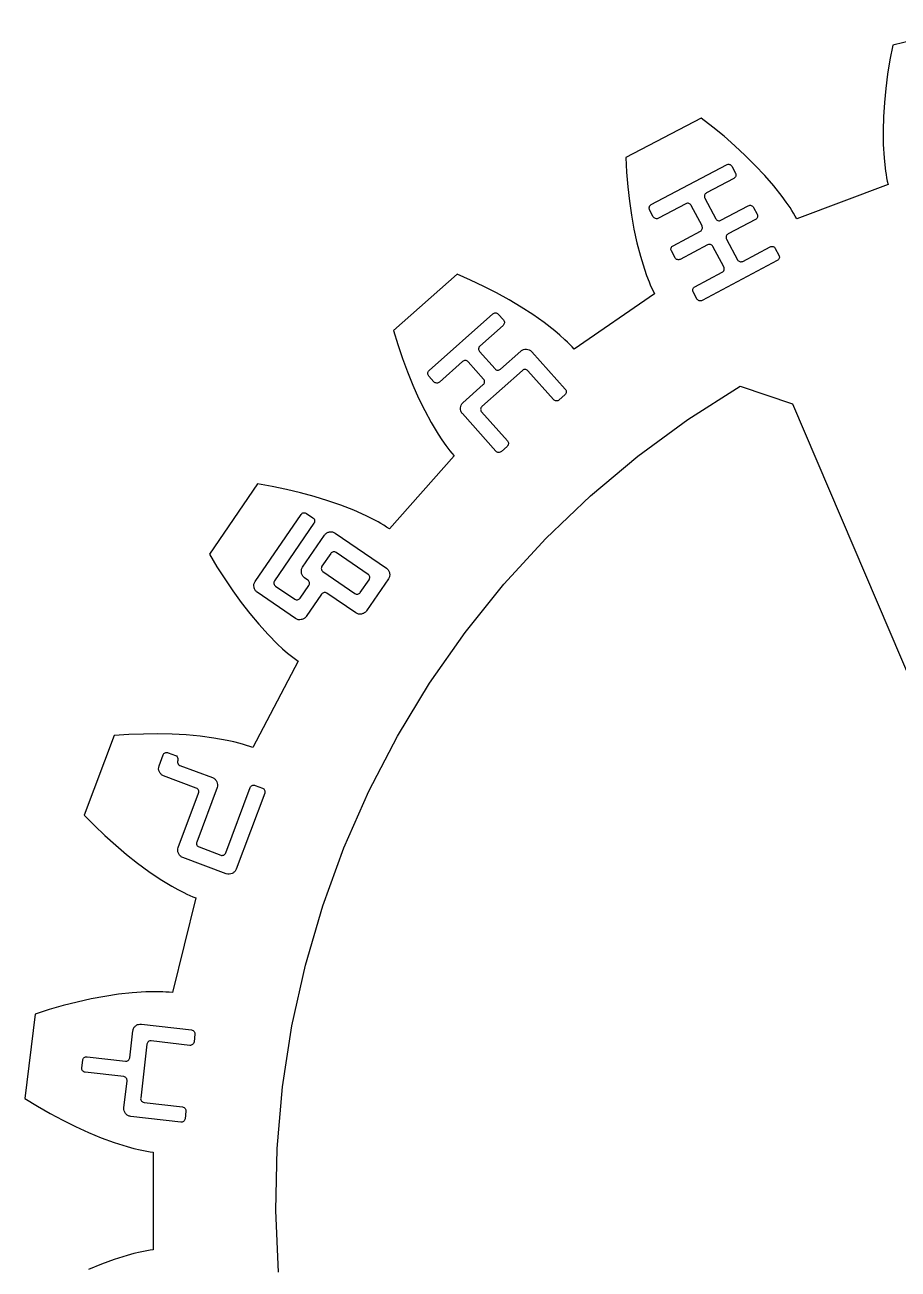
# Model space of a CAD drawing. Extents: x 6 to 255, y 30 to 363.
# Drawn here: x 5.64 to 35.94, y 152.15 to 195.32 of the extents above; entities that cross this region are included whole.
import ezdxf

# ---------------------------------------------------------------- set-up
doc = ezdxf.new("R2010")
doc.units = 0
doc.layers.add('Cut', color=7, linetype='CONTINUOUS')
doc.layers.add('Engrave', color=7, linetype='CONTINUOUS')

msp = doc.modelspace()

# ---------------------------------------------------------------- linework, layer by layer
at = {"layer": 'Cut', "color": 7}
for p, q in [((38.612267, 195.319214), (35.747055, 194.6117)), ((35.747055, 194.6117), (35.652418, 194.109228)), ((35.652418, 194.109228), (35.572654, 193.609911)), ((35.572654, 193.609911), (35.508211, 193.1142)), ((35.508211, 193.1142), (35.460443, 192.621643)), ((35.460443, 192.621643), (35.428897, 192.134043)), ((35.428897, 192.134043), (35.415376, 191.650949)), ((29.099106, 192.087628), (26.486704, 190.714958)), ((29.503785, 191.774428), (29.099106, 192.087628)), ((29.894946, 191.454018), (29.503785, 191.774428)), ((30.272138, 191.125496), (29.894946, 191.454018)), ((35.415376, 191.650949), (35.421236, 191.173263)), ((30.634458, 190.789314), (30.272138, 191.125496)), ((35.421236, 191.173263), (35.448273, 190.702337)), ((26.486704, 190.714958), (26.515094, 190.204375)), ((30.981907, 190.44547), (30.634458, 190.789314)), ((31.312683, 190.093064), (30.981907, 190.44547)), ((35.448273, 190.702337), (35.470816, 190.469353)), ((35.470816, 190.469353), (35.500559, 190.239072)), ((26.515094, 190.204375), (26.557455, 189.700552)), ((31.62543, 189.732095), (31.312683, 190.093064)), ((35.500559, 190.239072), (35.518141, 190.124608)), ((35.518141, 190.124608), (35.53796, 190.011045)), ((35.53796, 190.011045), (35.56048, 189.898383)), ((26.557455, 189.700552), (26.613785, 189.203488)), ((31.9179, 189.361663), (31.62543, 189.732095)), ((35.586617, 189.786622), (32.422174, 188.585198)), ((35.56048, 189.898383), (35.586617, 189.786622)), ((26.613785, 189.203488), (26.684537, 188.714085)), ((32.055349, 189.172842), (31.9179, 189.361663)), ((32.186485, 188.980416), (32.055349, 189.172842)), ((26.684537, 188.714085), (26.771061, 188.233245)), ((32.248676, 188.883527), (32.186485, 188.980416)), ((32.309513, 188.784835), (32.248676, 188.883527)), ((32.367196, 188.685693), (32.309513, 188.784835)), ((32.422174, 188.585198), (32.367196, 188.685693)), ((26.771061, 188.233245), (26.873358, 187.760967)), ((26.873358, 187.760967), (26.99323, 187.298603)), ((26.99323, 187.298603), (27.132479, 186.847505)), ((20.636403, 186.673107), (18.428232, 184.715497)), ((21.103724, 186.46626), (20.636403, 186.673107)), ((27.132479, 186.847505), (27.209991, 186.627139)), ((27.209991, 186.627139), (27.293811, 186.409927)), ((21.560229, 186.248597), (21.103724, 186.46626)), ((22.005468, 186.019669), (21.560229, 186.248597)), ((27.293811, 186.409927), (27.338425, 186.303575)), ((27.338425, 186.303575), (27.384841, 186.198123)), ((27.384841, 186.198123), (27.433962, 186.094024)), ((27.433962, 186.094024), (27.485786, 185.991727)), ((22.437639, 185.780375), (22.005468, 186.019669)), ((22.857642, 185.529364), (22.437639, 185.780375)), ((27.485786, 185.991727), (24.700787, 184.067465)), ((23.262773, 185.266187), (22.857642, 185.529364)), ((23.652583, 184.990841), (23.262773, 185.266187)), ((24.025268, 184.701075), (23.652583, 184.990841)), ((18.428232, 184.715497), (18.577847, 184.226546)), ((24.204175, 184.550559), (24.025268, 184.701075)), ((24.377223, 184.395085), (24.204175, 184.550559)), ((24.461494, 184.315772), (24.377223, 184.395085)), ((18.577847, 184.226546), (18.739629, 183.747057)), ((24.543512, 184.234655), (24.461494, 184.315772)), ((24.623276, 184.152187), (24.543512, 184.234655)), ((24.700787, 184.067465), (24.623276, 184.152187)), ((18.739629, 183.747057), (18.913128, 183.278384)), ((18.913128, 183.278384), (19.099245, 182.820076)), ((19.099245, 182.820076), (19.298431, 182.373485)), ((28.643087, 181.630816), (30.45514, 182.784471)), ((30.455133, 182.784471), (32.267635, 182.174745)), ((30.45514, 182.784471), (30.455133, 182.784471)), ((19.298431, 182.373485), (19.510685, 181.939512)), ((32.267635, 182.174745), (41.068314, 161.54187)), ((19.510685, 181.939512), (19.737811, 181.519509)), ((19.737811, 181.519509), (19.98071, 181.114827)), ((26.91035, 180.361794), (28.643087, 181.630816)), ((19.98071, 181.114827), (20.108694, 180.919247)), ((20.108694, 180.919247), (20.242085, 180.728623)), ((20.242085, 180.728623), (20.311034, 180.63579)), ((20.311034, 180.63579), (20.381335, 180.544308)), ((20.381335, 180.544308), (20.453889, 180.45508)), ((20.453889, 180.45508), (20.528696, 180.368105)), ((20.528696, 180.368105), (18.284924, 177.833667)), ((25.264136, 178.981463), (26.91035, 180.361794)), ((13.714914, 179.391105), (12.039858, 176.961667)), ((14.218737, 179.301877), (13.714914, 179.391105)), ((14.713998, 179.19958), (14.218737, 179.301877)), ((15.200697, 179.084214), (14.713998, 179.19958)), ((15.677932, 178.954878), (15.200697, 179.084214)), ((16.145253, 178.811572), (15.677932, 178.954878)), ((16.601758, 178.653395), (16.145253, 178.811572)), ((23.712107, 177.497032), (25.264136, 178.981463)), ((17.046547, 178.478994), (16.601758, 178.653395)), ((17.477816, 178.287019), (17.046547, 178.478994)), ((17.687366, 178.18382), (17.477816, 178.287019)), ((17.892411, 178.074313), (17.687366, 178.18382)), ((17.993356, 178.017531), (17.892411, 178.074313)), ((18.092048, 177.958497), (17.993356, 178.017531)), ((18.189838, 177.897209), (18.092048, 177.958497)), ((18.284924, 177.833667), (18.189838, 177.897209)), ((22.260122, 175.91391), (23.712107, 177.497032)), ((12.039858, 176.961667), (12.302135, 176.522737)), ((12.302135, 176.522737), (12.573875, 176.095974)), ((12.573875, 176.095974), (12.854628, 175.682281)), ((20.91494, 174.239306), (22.260122, 175.91391)), ((12.854628, 175.682281), (13.144844, 175.281655)), ((13.144844, 175.281655), (13.444975, 174.895901)), ((13.444975, 174.895901), (13.75502, 174.525469)), ((13.75502, 174.525469), (14.07588, 174.171711)), ((14.07588, 174.171711), (14.408908, 173.836881)), ((19.68197, 172.48043), (20.91494, 174.239306)), ((14.408908, 173.836881), (14.579703, 173.677802)), ((14.579703, 173.677802), (14.755005, 173.524582)), ((15.119578, 173.243378), (13.547721, 170.245676)), ((14.755005, 173.524582), (14.843782, 173.451127)), ((14.843782, 173.451127), (14.934363, 173.379474)), ((14.934363, 173.379474), (15.025844, 173.310074)), ((15.025844, 173.310074), (15.119578, 173.243378)), ((18.567068, 170.644495), (19.68197, 172.48043)), ((8.737966, 170.663875), (7.692464, 167.904113)), ((9.248098, 170.697673), (8.737966, 170.663875)), ((9.753724, 170.717054), (9.248098, 170.697673)), ((10.253491, 170.721553), (9.753724, 170.717054)), ((10.747851, 170.710293), (10.253491, 170.721553)), ((11.235902, 170.683254), (10.747851, 170.710293)), ((11.717193, 170.638639), (11.235902, 170.683254)), ((12.190372, 170.576), (11.717193, 170.638639)), ((12.654989, 170.49263), (12.190372, 170.576)), ((17.574293, 168.739611), (18.567068, 170.644495)), ((12.883467, 170.442157), (12.654989, 170.49263)), ((13.108791, 170.385377), (12.883467, 170.442157)), ((13.2201, 170.354281), (13.108791, 170.385377)), ((13.330509, 170.320483), (13.2201, 170.354281)), ((13.440016, 170.284432), (13.330509, 170.320483)), ((13.547721, 170.245676), (13.440016, 170.284432)), ((16.708599, 166.773889), (17.574293, 168.739611)), ((7.692464, 167.904113), (8.05208, 167.540891)), ((8.05208, 167.540891), (8.418005, 167.19164)), ((8.418005, 167.19164), (8.789789, 166.85681)), ((8.789789, 166.85681), (9.167431, 166.537752)), ((15.972692, 164.755893), (16.708599, 166.773889)), ((9.167431, 166.537752), (9.551382, 166.234917)), ((9.551382, 166.234917), (9.941192, 165.949205)), ((9.941192, 165.949205), (10.33731, 165.682422)), ((10.33731, 165.682422), (10.740189, 165.43727)), ((10.740189, 165.43727), (10.944782, 165.323708)), ((11.572533, 165.031238), (10.763621, 161.743767)), ((10.944782, 165.323708), (11.151178, 165.216905)), ((11.151178, 165.216905), (11.255278, 165.166432)), ((11.255278, 165.166432), (11.360279, 165.118662)), ((11.360279, 165.118662), (11.46573, 165.073148)), ((11.46573, 165.073148), (11.572533, 165.031238)), ((15.371078, 162.694183), (15.972692, 164.755893)), ((14.905108, 160.597322), (15.371078, 162.694183)), ((7.934009, 161.52522), (7.451816, 161.417964)), ((8.414849, 161.615798), (7.934009, 161.52522)), ((8.892535, 161.687901), (8.414849, 161.615798)), ((9.367066, 161.740178), (8.892535, 161.687901)), ((9.837992, 161.770371), (9.367066, 161.740178)), ((10.071878, 161.776232), (9.837992, 161.770371)), ((10.304412, 161.774847), (10.071878, 161.776232)), ((10.419777, 161.771248), (10.304412, 161.774847)), ((10.535143, 161.764949), (10.419777, 161.771248)), ((10.650058, 161.756388), (10.535143, 161.764949)), ((10.763621, 161.743767), (10.650058, 161.756388)), ((6.481123, 161.154336), (5.993522, 160.999315)), ((6.96692, 161.294037), (6.481123, 161.154336)), ((7.451816, 161.417964), (6.96692, 161.294037)), ((5.993522, 160.999315), (5.639313, 158.069658)), ((14.577487, 158.474325), (14.905108, 160.597322)), ((14.389566, 156.334653), (14.577487, 158.474325)), ((5.639313, 158.069658), (6.075539, 157.802875)), ((6.075539, 157.802875), (6.514019, 157.551414)), ((6.514019, 157.551414), (6.955202, 157.315274)), ((6.955202, 157.315274), (7.398188, 157.09581)), ((7.398188, 157.09581), (7.843427, 156.89347)), ((7.843427, 156.89347), (8.290018, 156.709605)), ((8.290018, 156.709605), (8.738412, 156.545568)), ((8.738412, 156.545568), (9.188608, 156.403615)), ((9.188608, 156.403615), (9.414382, 156.342328)), ((9.414382, 156.342328), (9.640156, 156.28825)), ((9.640156, 156.28825), (9.753719, 156.264364)), ((9.753719, 156.264364), (9.866832, 156.242745)), ((14.341346, 154.18732), (14.389566, 156.334653)), ((9.866832, 156.242745), (9.980395, 156.223825)), ((9.980395, 156.223825), (10.093958, 156.208504)), ((10.093958, 156.208504), (10.095318, 152.823695)), ((14.434179, 152.041339), (14.341346, 154.18732)), ((10.095318, 152.823695), (9.981755, 152.807913)), ((8.740223, 152.48527), (8.291829, 152.321234)), ((9.190419, 152.627675), (8.740223, 152.48527)), ((9.415742, 152.688962), (9.190419, 152.627675)), ((9.641967, 152.743491), (9.415742, 152.688962)), ((9.75508, 152.767374), (9.641967, 152.743491)), ((9.868192, 152.788993), (9.75508, 152.767374)), ((9.981755, 152.807913), (9.868192, 152.788993)), ((8.291829, 152.321234), (7.845237, 152.13692))]:
    msp.add_line(p, q, dxfattribs=at)
at = {"layer": 'Engrave', "color": 5}
for p, q in [((27.371328, 189.083472), (29.982919, 190.467991)), ((29.982919, 190.467991), (29.982919, 190.468018)), ((30.164563, 190.412223), (30.290428, 190.174807)), ((30.234662, 189.993162), (29.284993, 189.489702)), ((28.572737, 189.112087), (27.623068, 188.608627)), ((29.229227, 189.308063), (29.606824, 188.59581)), ((27.441427, 188.664417), (27.315564, 188.901833)), ((29.131977, 188.344065), (28.754384, 189.056315)), ((29.788463, 188.540023), (30.738132, 189.043485)), ((30.919779, 188.987716), (31.045644, 188.750298)), ((30.989878, 188.568659), (30.040209, 188.065196)), ((28.126544, 187.65896), (29.076213, 188.16242)), ((29.984443, 187.883557), (30.362038, 187.171304)), ((28.196643, 187.239903), (28.070778, 187.477321)), ((29.327953, 187.68758), (28.378284, 187.184118)), ((29.887193, 186.919561), (29.509595, 187.631812)), ((30.543679, 187.115517), (31.493348, 187.618979)), ((31.67499, 187.56321), (31.800858, 187.325794)), ((31.745092, 187.14415), (29.133501, 185.759636)), ((28.881757, 186.234457), (29.831426, 186.737917)), ((28.951859, 185.815399), (28.825994, 186.052818)), ((19.665335, 183.325929), (21.871114, 185.293628)), ((21.871114, 185.293628), (21.870977, 185.293593)), ((22.060681, 185.282772), (22.239563, 185.082247)), ((22.228825, 184.892575), (21.426724, 184.177046)), ((21.415862, 183.98733), (21.952507, 183.385754)), ((22.142208, 183.374938), (22.844045, 184.001024)), ((23.223454, 183.979384), (24.386186, 182.67597)), ((20.825207, 183.640419), (20.023106, 182.92489)), ((21.551554, 183.028019), (21.014911, 183.629594)), ((19.833406, 182.935703), (19.654524, 183.136229)), ((22.901109, 183.331679), (21.497432, 182.079506)), ((23.985221, 182.318229), (23.090812, 183.320857)), ((20.838979, 182.212264), (21.540817, 182.838347)), ((24.375448, 182.486298), (24.174922, 182.307416)), ((21.980066, 180.529442), (20.817335, 181.832857)), ((21.486621, 181.889808), (22.381029, 180.88718)), ((22.370291, 180.697508), (22.169767, 180.518626)), ((13.628893, 176.008721), (15.225655, 178.334964)), ((15.225655, 178.334964), (15.225755, 178.335015)), ((15.412566, 178.369747), (15.634114, 178.217672)), ((15.66885, 178.030863), (14.300198, 176.036942)), ((15.275537, 176.508212), (16.0359, 177.615946)), ((16.409494, 177.685484), (18.181869, 176.468903)), ((17.545433, 176.253863), (16.437699, 177.014225)), ((16.250886, 176.979496), (15.946741, 176.536401)), ((15.455792, 176.058556), (15.345018, 176.134592)), ((15.946741, 176.536401), (15.946745, 176.536393)), ((15.981483, 176.349584), (17.089218, 175.589222)), ((14.334936, 175.850133), (14.999577, 175.393914)), ((15.186384, 175.428651), (15.490528, 175.871746)), ((17.276025, 175.623956), (17.58017, 176.067051)), ((18.251331, 176.09528), (17.490968, 174.987543)), ((15.027657, 174.722666), (13.698375, 175.635101)), ((15.933553, 175.567611), (15.401299, 174.792196)), ((17.117326, 174.918014), (16.120366, 175.60234)), ((10.296116, 169.612208), (10.437584, 169.989641)), ((10.437584, 169.989641), (10.437597, 169.989456)), ((10.610564, 170.068212), (10.862188, 169.973901)), ((11.585734, 168.841871), (10.453429, 169.26627)), ((11.019486, 169.627963), (12.151793, 169.203561)), ((12.309105, 168.857626), (11.60177, 166.970449)), ((12.608265, 166.593216), (13.457067, 168.857828)), ((13.630035, 168.936581), (13.881658, 168.84227)), ((10.95705, 166.781727), (11.664385, 168.668904)), ((13.960309, 168.669301), (12.97004, 166.027254)), ((11.680427, 166.79748), (12.435297, 166.514548)), ((12.624105, 165.869922), (11.114363, 166.435792)), ((9.685251, 160.651773), (11.420153, 160.449412)), ((9.278247, 159.48183), (9.38721, 160.416008)), ((11.538042, 160.300393), (11.506909, 160.033487)), ((9.874337, 159.953347), (9.656412, 158.084992)), ((11.357894, 159.915586), (10.023355, 160.071243)), ((7.614546, 159.134763), (7.645678, 159.401669)), ((7.645678, 159.401669), (7.645673, 159.401699)), ((7.794691, 159.519594), (9.129231, 159.363935)), ((9.066973, 158.830082), (7.732433, 158.985742)), ((9.0759, 157.746883), (9.184862, 158.681064)), ((9.774299, 157.935973), (11.108838, 157.780313)), ((11.226728, 157.631292), (11.195596, 157.364383)), ((11.04658, 157.246485), (9.311678, 157.448843))]:
    msp.add_line(p, q, dxfattribs=at)
for points in [[(29.982919, 190.468018), (30.017542, 190.486376), (30.051884, 190.490319), (30.085945, 190.479845)], [(30.085945, 190.479845), (30.120002, 190.469385), (30.146208, 190.446844), (30.164563, 190.412223)], [(30.300429, 190.070799), (30.288735, 190.036087), (30.266812, 190.010208), (30.234662, 189.993162)], [(30.290428, 190.174807), (30.308787, 190.140185), (30.312121, 190.105516), (30.300429, 190.070799)], [(27.30469, 189.002999), (27.314497, 189.038292), (27.33671, 189.065117), (27.371328, 189.083472)], [(28.675763, 189.12394), (28.641705, 189.1344), (28.607362, 189.130449), (28.572737, 189.112087)], [(28.754384, 189.056315), (28.736024, 189.090938), (28.709817, 189.11348), (28.675763, 189.12394)], [(29.218352, 189.409229), (29.208545, 189.373936), (29.21217, 189.340214), (29.229227, 189.308063)], [(29.284993, 189.489702), (29.250371, 189.471344), (29.228158, 189.44452), (29.218352, 189.409229)], [(27.315564, 188.901833), (27.298525, 188.933981), (27.2949, 188.967703), (27.30469, 189.002999)], [(27.520918, 188.599631), (27.48497, 188.610673), (27.458473, 188.632268), (27.441427, 188.664417)], [(30.738132, 189.043485), (30.772756, 189.061844), (30.807098, 189.065795), (30.841158, 189.055339)], [(30.841158, 189.055339), (30.875216, 189.044879), (30.901423, 189.022338), (30.919779, 188.987716)], [(31.055646, 188.646293), (31.043951, 188.61158), (31.022028, 188.585701), (30.989878, 188.568659)], [(31.045644, 188.750298), (31.064003, 188.715676), (31.067337, 188.681008), (31.055646, 188.646293)], [(27.623068, 188.608627), (27.59092, 188.591588), (27.55687, 188.588589), (27.520918, 188.599631)], [(29.076213, 188.16242), (29.108362, 188.179477), (29.130283, 188.205357), (29.141978, 188.24006)], [(29.141978, 188.24006), (29.153672, 188.274773), (29.150339, 188.309441), (29.131977, 188.344065)], [(29.606824, 188.59581), (29.623863, 188.563662), (29.650361, 188.542067), (29.686316, 188.531027)], [(29.686316, 188.531027), (29.722264, 188.519985), (29.756313, 188.522984), (29.788463, 188.540023)], [(29.973569, 187.984723), (29.963761, 187.949428), (29.967386, 187.915706), (29.984443, 187.883557)], [(30.040209, 188.065196), (30.005586, 188.046838), (29.983372, 188.020014), (29.973569, 187.984723)], [(28.070778, 187.477321), (28.053739, 187.509472), (28.050114, 187.543193), (28.059903, 187.578485)], [(28.059903, 187.578485), (28.069711, 187.61378), (28.091924, 187.640605), (28.126544, 187.65896)], [(29.430977, 187.699434), (29.39692, 187.709894), (29.362579, 187.705943), (29.327953, 187.68758)], [(29.509595, 187.631812), (29.491237, 187.666433), (29.465031, 187.688974), (29.430977, 187.699434)], [(31.493348, 187.618979), (31.52797, 187.637338), (31.562312, 187.641289), (31.596375, 187.630833)], [(31.596375, 187.630833), (31.630432, 187.620373), (31.656637, 187.597832), (31.67499, 187.56321)], [(28.276134, 187.175122), (28.240184, 187.186164), (28.213687, 187.207758), (28.196643, 187.239903)], [(28.378284, 187.184118), (28.346134, 187.167079), (28.312084, 187.16408), (28.276134, 187.175122)], [(29.897194, 186.815553), (29.908888, 186.850269), (29.905555, 186.884938), (29.887193, 186.919561)], [(30.362038, 187.171304), (30.379077, 187.139154), (30.405574, 187.117559), (30.441529, 187.106521)], [(30.441529, 187.106521), (30.477479, 187.095479), (30.511529, 187.098478), (30.543679, 187.115517)], [(31.810859, 187.221789), (31.799164, 187.187074), (31.777242, 187.161195), (31.745092, 187.14415)], [(31.800858, 187.325794), (31.819216, 187.291173), (31.82255, 187.256505), (31.810859, 187.221789)], [(29.831426, 186.737917), (29.863577, 186.754974), (29.885499, 186.780852), (29.897194, 186.815553)], [(28.825994, 186.052818), (28.808955, 186.084968), (28.80533, 186.11869), (28.815119, 186.153984)], [(28.815119, 186.153984), (28.824927, 186.189278), (28.847139, 186.216102), (28.881757, 186.234457)], [(29.03135, 185.750613), (28.995402, 185.761655), (28.968905, 185.783251), (28.951859, 185.815399)], [(29.133501, 185.759636), (29.10135, 185.742597), (29.0673, 185.739589), (29.03135, 185.750613)], [(21.870977, 185.293593), (21.900219, 185.319683), (21.932626, 185.331713), (21.968196, 185.329683)], [(21.968196, 185.329683), (22.003762, 185.327654), (22.034591, 185.312017), (22.060681, 185.282772)], [(22.274167, 184.98366), (22.271098, 184.947162), (22.255984, 184.9168), (22.228825, 184.892575)], [(22.239563, 185.082247), (22.265652, 185.053005), (22.277187, 185.020143), (22.274167, 184.98366)], [(21.381212, 184.082995), (21.380118, 184.046385), (21.391669, 184.014497), (21.415862, 183.98733)], [(21.426724, 184.177046), (21.397482, 184.150957), (21.382312, 184.119606), (21.381212, 184.082995)], [(22.844045, 184.001024), (22.872244, 184.026183), (22.903536, 184.044718), (22.93792, 184.056629)], [(22.93792, 184.056629), (22.971236, 184.067671), (23.004701, 184.072204), (23.038318, 184.070229)], [(23.038318, 184.070229), (23.071907, 184.068324), (23.10464, 184.060016), (23.136515, 184.045305)], [(23.136515, 184.045305), (23.169319, 184.029554), (23.198299, 184.00758), (23.223454, 183.979384)], [(20.922426, 183.676505), (20.886859, 183.678534), (20.854452, 183.666505), (20.825207, 183.640419)], [(21.014911, 183.629594), (20.988824, 183.65884), (20.957996, 183.674477), (20.922426, 183.676505)], [(19.654524, 183.136229), (19.6303, 183.163382), (19.618734, 183.195265), (19.619824, 183.231878)], [(19.619824, 183.231878), (19.620917, 183.268491), (19.636088, 183.299842), (19.665335, 183.325929)], [(21.586159, 182.929435), (21.589228, 182.965936), (21.577693, 182.998797), (21.551554, 183.028019)], [(21.952507, 183.385754), (21.976731, 183.358599), (22.007616, 183.34395), (22.045162, 183.341807)], [(22.045162, 183.341807), (22.082704, 183.339673), (22.115053, 183.350717), (22.142208, 183.374938)], [(22.998328, 183.367765), (22.962762, 183.369794), (22.930355, 183.357765), (22.901109, 183.331679)], [(23.090812, 183.320857), (23.064723, 183.350099), (23.033895, 183.365735), (22.998328, 183.367765)], [(19.926058, 182.891759), (19.888515, 182.893893), (19.857631, 182.908541), (19.833406, 182.935703)], [(20.023106, 182.92489), (19.995951, 182.900666), (19.963602, 182.889623), (19.926058, 182.891759)], [(21.540817, 182.838347), (21.567972, 182.862571), (21.583086, 182.892934), (21.586159, 182.929435)], [(24.386186, 182.67597), (24.412275, 182.646728), (24.42381, 182.613867), (24.42079, 182.577386)], [(20.77619, 182.128118), (20.790896, 182.159992), (20.811825, 182.18804), (20.838979, 182.212264)], [(24.077876, 182.274285), (24.040332, 182.276419), (24.009447, 182.291067), (23.985221, 182.318229)], [(24.174922, 182.307416), (24.147769, 182.283192), (24.11542, 182.272149), (24.077876, 182.274285)], [(24.42079, 182.577386), (24.417721, 182.540886), (24.402607, 182.510523), (24.375448, 182.486298)], [(20.766089, 181.924992), (20.75511, 181.958332), (20.750633, 181.992786), (20.752656, 182.028355)], [(20.752656, 182.028355), (20.754573, 182.061946), (20.762418, 182.095201), (20.77619, 182.128118)], [(20.817335, 181.832857), (20.793112, 181.86001), (20.77603, 181.890722), (20.766089, 181.924992)], [(21.451921, 181.985455), (21.450828, 181.948842), (21.462394, 181.91696), (21.486621, 181.889808)], [(21.497432, 182.079506), (21.46819, 182.053417), (21.45302, 182.022066), (21.451921, 181.985455)], [(22.381029, 180.88718), (22.407118, 180.857938), (22.418653, 180.825077), (22.415633, 180.788596)], [(22.07272, 180.485495), (22.035177, 180.487629), (22.004292, 180.502278), (21.980066, 180.529442)], [(22.169767, 180.518626), (22.142613, 180.494403), (22.110264, 180.483359), (22.07272, 180.485495)], [(22.415633, 180.788596), (22.412564, 180.752096), (22.39745, 180.721734), (22.370291, 180.697508)], [(15.225755, 178.335015), (15.247932, 178.367324), (15.276535, 178.386733), (15.311563, 178.393242)], [(15.311563, 178.393242), (15.346592, 178.39975), (15.38026, 178.391919), (15.412566, 178.369747)], [(15.634114, 178.217672), (15.666422, 178.195496), (15.685437, 178.166318), (15.691157, 178.130137)], [(15.691157, 178.130137), (15.696878, 178.093956), (15.689442, 178.060865), (15.66885, 178.030863)], [(16.0359, 177.615946), (16.057285, 177.647102), (16.083251, 177.672566), (16.113799, 177.692339)], [(16.113799, 177.692339), (16.143554, 177.71096), (16.174964, 177.723368), (16.20803, 177.729561)], [(16.20803, 177.729561), (16.241108, 177.735717), (16.274878, 177.735452), (16.309341, 177.728767)], [(16.309341, 177.728767), (16.344954, 177.721306), (16.378339, 177.706878), (16.409494, 177.685484)], [(16.336695, 177.03772), (16.301666, 177.031212), (16.273063, 177.011803), (16.250886, 176.979496)], [(16.437699, 177.014225), (16.40539, 177.036403), (16.371722, 177.044234), (16.336695, 177.03772)], [(15.235583, 176.309021), (15.229432, 176.342102), (15.229114, 176.376269), (15.23463, 176.41152)], [(15.23463, 176.41152), (15.241308, 176.44598), (15.254944, 176.47821), (15.275537, 176.508212)], [(15.273276, 176.211847), (15.254657, 176.241602), (15.242093, 176.273993), (15.235583, 176.309021)], [(15.345018, 176.134592), (15.315017, 176.155185), (15.291103, 176.180937), (15.273276, 176.211847)], [(15.946745, 176.536393), (15.924568, 176.504084), (15.917313, 176.470021), (15.924981, 176.434203)], [(15.924981, 176.434203), (15.932648, 176.398384), (15.951483, 176.370177), (15.981483, 176.349584)], [(17.602477, 176.166326), (17.596757, 176.202507), (17.577742, 176.231686), (17.545433, 176.253863)], [(17.58017, 176.067051), (17.600763, 176.097053), (17.608199, 176.130145), (17.602477, 176.166326)], [(18.181869, 176.468903), (18.21187, 176.44831), (18.23618, 176.423136), (18.254799, 176.39338)], [(18.290508, 176.193157), (18.284983, 176.157906), (18.271924, 176.12528), (18.251331, 176.09528)], [(18.254799, 176.39338), (18.272625, 176.36247), (18.284611, 176.330472), (18.290755, 176.297387)], [(18.290755, 176.297387), (18.297267, 176.262361), (18.297185, 176.227618), (18.290508, 176.193157)], [(13.588939, 175.809532), (13.582788, 175.842614), (13.582471, 175.876781), (13.587986, 175.912032)], [(13.587986, 175.912032), (13.594665, 175.946493), (13.6083, 175.978723), (13.628893, 176.008721)], [(13.626633, 175.712356), (13.608014, 175.742113), (13.595449, 175.774505), (13.588939, 175.809532)], [(13.698375, 175.635101), (13.668374, 175.655696), (13.64446, 175.681448), (13.626633, 175.712356)], [(14.300198, 176.036942), (14.278021, 176.004633), (14.270766, 175.970569), (14.278433, 175.934752)], [(14.278433, 175.934752), (14.286101, 175.898931), (14.304935, 175.870724), (14.334936, 175.850133)], [(15.512835, 175.971018), (15.507115, 176.007199), (15.488101, 176.036378), (15.455792, 176.058556)], [(15.490528, 175.871746), (15.511122, 175.901747), (15.518557, 175.934837), (15.512835, 175.971018)], [(14.999577, 175.393914), (15.029578, 175.373321), (15.063065, 175.366459), (15.100038, 175.37333)], [(15.100038, 175.37333), (15.137012, 175.380191), (15.165794, 175.398632), (15.186384, 175.428651)], [(16.019362, 175.625835), (15.984333, 175.619326), (15.95573, 175.599918), (15.933553, 175.567611)], [(16.120366, 175.60234), (16.088056, 175.624519), (16.054389, 175.632351), (16.019362, 175.625835)], [(17.089218, 175.589222), (17.119219, 175.568628), (17.152706, 175.561767), (17.189679, 175.568637)], [(17.189679, 175.568637), (17.226653, 175.575499), (17.255435, 175.593938), (17.276025, 175.623956)], [(17.215206, 174.878839), (17.179953, 174.88436), (17.147327, 174.897418), (17.117326, 174.918014)], [(17.317705, 174.879898), (17.283831, 174.872595), (17.249664, 174.872242), (17.215206, 174.878839)], [(17.413714, 174.915802), (17.383959, 174.89718), (17.351956, 174.885212), (17.317705, 174.879898)], [(17.490968, 174.987543), (17.470375, 174.957543), (17.444624, 174.933629), (17.413714, 174.915802)], [(15.125536, 174.68349), (15.090283, 174.68901), (15.057657, 174.702069), (15.027657, 174.722666)], [(15.228035, 174.684548), (15.194161, 174.677245), (15.159995, 174.676893), (15.125536, 174.68349)], [(15.324044, 174.720454), (15.294289, 174.701831), (15.262287, 174.689862), (15.228035, 174.684548)], [(15.401299, 174.792196), (15.380706, 174.762194), (15.354954, 174.73828), (15.324044, 174.720454)], [(10.506874, 170.066624), (10.539307, 170.08137), (10.573871, 170.081899), (10.610564, 170.068212)], [(10.437597, 169.989456), (10.45135, 170.026152), (10.474442, 170.051874), (10.506874, 170.066624)], [(10.862188, 169.973901), (10.891019, 169.963088), (10.911088, 169.94884), (10.922394, 169.931157)], [(10.922394, 169.931157), (10.933208, 169.912157), (10.939764, 169.891765), (10.94206, 169.86998)], [(10.940843, 169.800935), (10.937735, 169.77669), (10.937329, 169.753675), (10.939626, 169.731889)], [(10.939626, 169.731889), (10.941923, 169.710102), (10.94872, 169.690362), (10.960018, 169.67267)], [(10.94206, 169.86998), (10.944357, 169.848193), (10.943951, 169.825178), (10.940843, 169.800935)], [(10.960018, 169.67267), (10.970832, 169.653671), (10.990655, 169.638769), (11.019486, 169.627963)], [(10.27967, 169.508515), (10.277863, 169.543568), (10.283345, 169.578133), (10.296116, 169.612208)], [(10.305241, 169.409251), (10.291312, 169.439881), (10.282788, 169.472969), (10.27967, 169.508515)], [(10.365209, 169.324), (10.339978, 169.348403), (10.319988, 169.37682), (10.305241, 169.409251)], [(10.453429, 169.26627), (10.419354, 169.279041), (10.389948, 169.298284), (10.365209, 169.324)], [(11.662163, 168.770626), (11.64791, 168.804371), (11.622434, 168.828119), (11.585734, 168.841871)], [(12.151793, 169.203561), (12.185867, 169.190791), (12.215519, 169.172203), (12.24075, 169.147798)], [(12.24075, 169.147798), (12.265488, 169.122085), (12.284823, 169.093914), (12.298752, 169.063284)], [(12.298752, 169.063284), (12.3135, 169.030854), (12.321778, 168.99711), (12.323586, 168.962055)], [(12.323586, 168.962055), (12.326705, 168.926509), (12.321878, 168.891699), (12.309105, 168.857626)], [(13.457067, 168.857828), (13.47082, 168.894523), (13.493913, 168.920245), (13.526345, 168.934993)], [(13.526345, 168.934993), (13.558778, 168.949739), (13.593341, 168.950269), (13.630035, 168.936581)], [(13.881658, 168.84227), (13.918353, 168.828512), (13.94383, 168.804764), (13.958086, 168.771026)], [(11.664385, 168.668904), (11.677157, 168.702977), (11.676417, 168.736885), (11.662163, 168.770626)], [(13.958086, 168.771026), (13.972337, 168.737282), (13.973078, 168.703374), (13.960309, 168.669301)], [(10.940604, 166.678034), (10.938796, 166.713088), (10.944278, 166.747652), (10.95705, 166.781727)], [(10.966176, 166.57877), (10.952246, 166.6094), (10.943722, 166.642488), (10.940604, 166.678034)], [(11.60177, 166.970449), (11.588017, 166.933753), (11.58917, 166.898943), (11.605228, 166.86602)], [(11.605228, 166.86602), (11.621287, 166.833097), (11.646353, 166.810251), (11.680427, 166.79748)], [(11.026143, 166.493519), (11.000913, 166.51792), (10.980923, 166.546338), (10.966176, 166.57877)], [(11.114363, 166.435792), (11.080289, 166.448563), (11.050883, 166.467805), (11.026143, 166.493519)], [(12.435297, 166.514548), (12.469371, 166.501777), (12.503525, 166.50318), (12.537758, 166.518755)], [(12.537758, 166.518755), (12.571993, 166.534312), (12.595495, 166.559133), (12.608265, 166.593216)], [(12.728534, 165.85545), (12.69299, 165.852328), (12.65818, 165.857152), (12.624105, 165.869922)], [(12.827797, 165.881035), (12.796674, 165.865795), (12.763587, 165.857266), (12.728534, 165.85545)], [(12.912312, 165.939034), (12.887911, 165.9138), (12.859739, 165.894467), (12.827797, 165.881035)], [(12.97004, 166.027254), (12.957268, 165.993179), (12.938025, 165.963773), (12.912312, 165.939034)], [(9.420466, 160.519923), (9.438096, 160.550276), (9.460106, 160.57589), (9.486495, 160.596766)], [(9.486495, 160.596766), (9.512885, 160.61764), (9.542877, 160.633162), (9.576473, 160.643333)], [(9.576473, 160.643333), (9.611458, 160.653334), (9.647717, 160.656147), (9.685251, 160.651773)], [(9.38721, 160.416008), (9.391588, 160.453543), (9.402673, 160.488182), (9.420466, 160.519923)], [(11.420153, 160.449412), (11.459077, 160.444878), (11.48951, 160.427942), (11.511452, 160.398604)], [(11.511452, 160.398604), (11.533394, 160.369274), (11.542257, 160.336537), (11.538042, 160.300393)], [(9.923058, 160.04489), (9.895118, 160.022783), (9.878878, 159.992269), (9.874337, 159.953347)], [(10.023355, 160.071243), (9.98443, 160.075776), (9.950998, 160.066992), (9.923058, 160.04489)], [(11.456345, 159.944269), (11.426855, 159.920929), (11.394038, 159.911368), (11.357894, 159.915586)], [(11.506909, 160.033487), (11.502693, 159.997341), (11.485839, 159.967602), (11.456345, 159.944269)], [(7.645673, 159.401699), (7.650213, 159.440624), (7.666454, 159.471138), (7.694395, 159.493242)], [(7.694395, 159.493242), (7.722335, 159.515349), (7.755767, 159.524133), (7.794691, 159.519594)], [(9.129231, 159.363935), (9.165375, 159.359719), (9.198193, 159.36928), (9.227683, 159.392618)], [(9.227683, 159.392618), (9.257179, 159.415942), (9.274034, 159.445679), (9.278247, 159.48183)], [(7.642976, 159.034221), (7.619482, 159.062325), (7.610005, 159.095839), (7.614546, 159.134763)], [(7.732433, 158.985742), (7.696289, 158.989958), (7.66647, 159.006117), (7.642976, 159.034221)], [(9.158272, 158.779277), (9.13633, 158.808607), (9.105897, 158.825542), (9.066973, 158.830082)], [(9.184862, 158.681064), (9.189077, 158.717206), (9.180214, 158.749943), (9.158272, 158.779277)], [(9.656412, 158.084992), (9.651871, 158.04607), (9.661348, 158.012557), (9.684842, 157.984453)], [(9.084835, 157.642275), (9.074663, 157.675872), (9.071684, 157.710741), (9.0759, 157.746883)], [(9.133493, 157.552057), (9.112617, 157.578445), (9.096397, 157.608518), (9.084835, 157.642275)], [(9.684842, 157.984453), (9.708336, 157.956349), (9.738155, 157.940189), (9.774299, 157.935973)], [(11.108838, 157.780313), (11.147763, 157.77578), (11.178196, 157.758844), (11.200138, 157.729505)], [(11.200138, 157.729505), (11.22208, 157.700174), (11.230943, 157.667436), (11.226728, 157.631292)], [(9.212177, 157.4837), (9.181825, 157.501338), (9.155597, 157.524124), (9.133493, 157.552057)], [(9.311678, 157.448843), (9.275533, 157.453059), (9.242366, 157.464678), (9.212177, 157.4837)], [(11.145032, 157.275171), (11.115541, 157.251829), (11.082724, 157.242267), (11.04658, 157.246485)], [(11.195596, 157.364383), (11.19138, 157.328241), (11.174525, 157.298504), (11.145032, 157.275171)]]:
    msp.add_open_spline(points, degree=3, dxfattribs=at)

doc.saveas('drawing.dxf')
